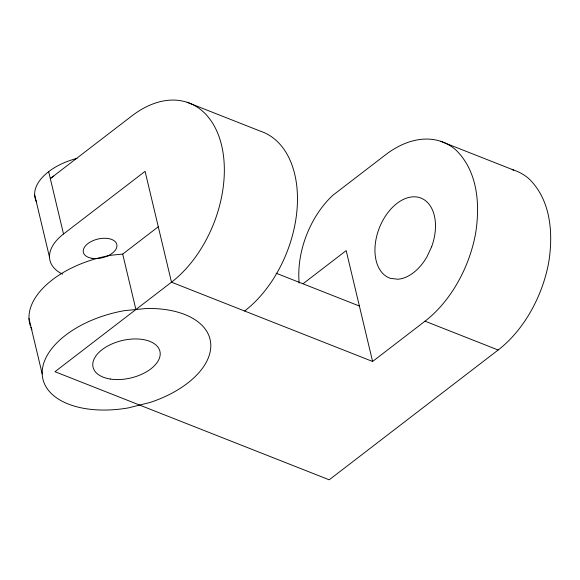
<?xml version="1.0" encoding="UTF-8"?>
<svg xmlns="http://www.w3.org/2000/svg" width="580" height="580" viewBox="0 0 580 580"><rect width="100%" height="100%" fill="white"/><g stroke="black" fill="none" stroke-linecap="round" stroke-linejoin="round"><path stroke-width="0.87" d="M62.618 274.173A51.547 28.826 -13.4 0 1 63.517 233.994L145.08 171.339L171.492 282.192L372.592 361.463L425.024 321.182A103.088 66.7 -68.5 0 0 475.665 233.102C480.146 204.392 477.848 171.354 455.858 149.966A103.088 66.7 -68.5 0 0 385.41 154.903L332.978 195.185A77.314 50.025 -68.5 0 0 299.178 283.04M30.225 325.583A85.905 48.038 -13.4 0 1 111.389 255.2L122.706 254.098L158.282 226.765M303.159 283.663L346.18 250.611L372.592 361.463M512.118 169.599A103.088 66.7 -68.5 0 1 528.989 178.792C550.978 200.18 553.276 233.218 548.796 261.928A103.088 66.7 -68.5 0 1 498.155 350.008L329.201 479.805L54.969 371.7L171.492 282.192A103.088 66.7 -68.5 0 0 221.596 145.341A103.088 66.7 -68.5 0 0 131.877 115.913L50.315 178.567A51.547 28.826 -13.4 0 1 53.73 176.131M440.648 141.281L513.771 170.107M187.115 102.283L260.239 131.116A103.088 66.7 -68.5 0 1 296.982 210.076A103.088 66.7 -68.5 0 1 244.615 311.018M425.024 321.182L498.155 350.008M276.036 273.18L359.39 306.037M122.706 254.098L135.909 309.524M48.662 171.644L63.517 233.994M34.655 194.851L49.51 257.208M29 318.5L42.202 373.919A85.905 48.038 -13.4 0 0 128.383 407.892L150.133 402.44A85.905 48.038 -13.4 0 0 210.779 344.6A85.905 48.038 -13.4 0 0 146.472 308.488L124.599 310.626A85.905 48.038 -13.4 0 0 42.202 373.919M31.936 329.781A85.905 48.038 -13.4 0 1 30.827 327.294M36.67 202.108A51.547 28.826 -13.4 0 1 77.06 158.383M431.65 246.718L426.931 256.853A42.956 27.789 -68.5 0 1 397.8 279.234L390.456 278.364A42.956 27.789 -68.5 0 1 378.784 229.375A42.956 27.789 -68.5 0 1 419.978 197.729A42.956 27.789 -68.5 0 1 431.65 246.718M110.287 379.037A34.365 19.212 -13.4 0 0 160.203 353.394A34.365 19.212 -13.4 0 0 108.975 345.346A34.365 19.212 -13.4 0 0 110.287 379.037M91.981 258.303A17.182 9.606 -13.4 0 0 116.943 245.478A17.182 9.606 -13.4 0 0 91.328 241.454A17.182 9.606 -13.4 0 0 91.981 258.303"/></g></svg>
